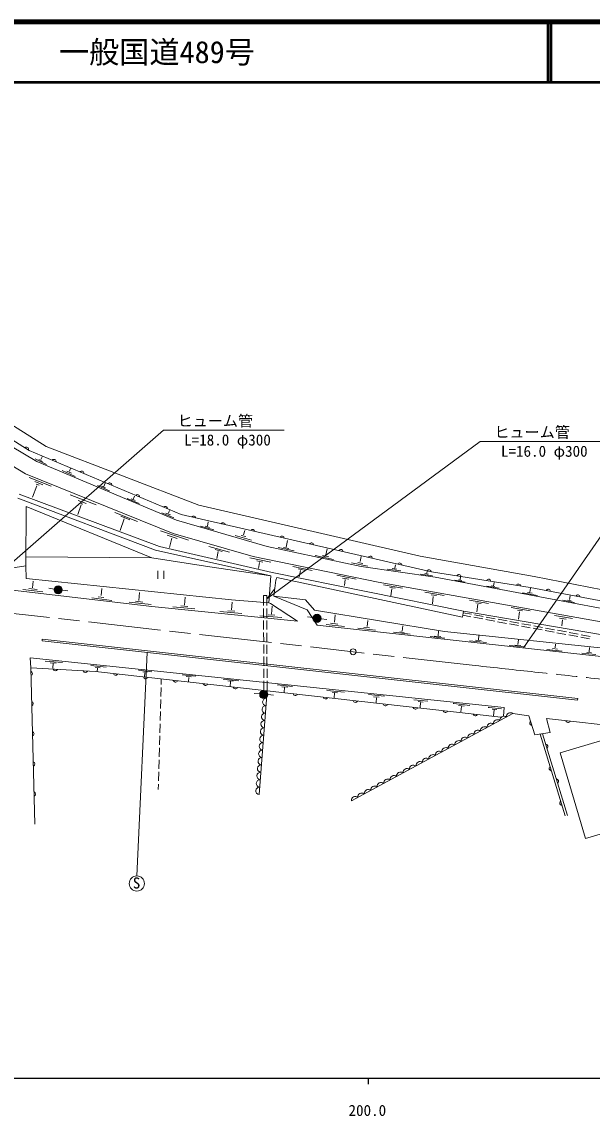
# Model space of a CAD drawing. Units: millimetres, scale not verified. Extents: x 40000 to 680000, y 20000 to 380000.
# Drawn here: x 210605 to 305090, y 198715 to 380000 of the extents above; entities that cross this region are included whole.
import ezdxf
from ezdxf.enums import TextEntityAlignment as Align

# ---------------------------------------------------------------- set-up
doc = ezdxf.new("R2010")
doc.units = ezdxf.units.MM
doc.header["$LTSCALE"] = 1000
doc.linetypes.add('CHAIN', pattern=[18.5, 12, -1.5, 3.5, -1.5])
for name, color, linetype, lineweight in [('M-BGD', 7, 'Continuous', 13), ('M-BMK', 2, 'CHAIN', 13), ('M-BMK-SRVR', 3, 'Continuous', 13), ('M-STR-HTXT', 7, 'Continuous', 13), ('M-STR-STRC', 7, 'Continuous', 13), ('M-TTL', 2, 'Continuous', 140), ('M-TTL-BAND', 7, 'Continuous', 25), ('M-TTL-LINE', 7, 'Continuous', 50)]:
    doc.layers.add(name, color=color, linetype=linetype, lineweight=lineweight)
doc.layers.add('M-TTL-TXT', color=7, linetype='Continuous')
doc.styles.add('ＭＳ ゴシック', font='')
doc.styles.get('ＭＳ ゴシック').set_extended_font_data('MS Gothic')

msp = doc.modelspace()

# ---------------------------------------------------------------- hatches: boundary and pattern name
at = {"layer": 'M-BGD'}
for points in [[(217300, 285811, 0.97359), (215953, 286038, 0.01338), (215947, 286002, 0.41421), (216528, 285230, 0.41421)], [(260188, 281078, 0.97359), (258842, 281305, 0.01338), (258836, 281269, 0.41421), (259417, 280498, 0.41421)], [(251370, 268518, 0.97359), (250012, 268661, 0.01338), (250009, 268625, 1)]]:
    msp.add_hatch(color=256, dxfattribs=at).paths.add_polyline_path(points)

# ---------------------------------------------------------------- linework, layer by layer
for p, q in [((184660, 328497), (214612, 309638)), ((213094, 307178), (198628, 315668)), ((199260, 312313), (211211, 305125)), ((214612, 309638), (239925, 299935)), ((212792, 307600), (214677, 306686)), ((236198, 297475), (213094, 307178)), ((213403, 307499), (214048, 307190)), ((213769, 307474), (213982, 307917)), ((211211, 305125), (235686, 295254)), ((217254, 305651), (219457, 304704)), ((218048, 305581), (218837, 305242)), ((218487, 305546), (218674, 305996)), ((211838, 304494), (215467, 303091)), ((213083, 303144), (212390, 301250)), ((212758, 303827), (214056, 303275)), ((212995, 303415), (213442, 303240)), ((223131, 303169), (223236, 303128)), ((223236, 303128), (225112, 302328)), ((223803, 303070), (224469, 302783)), ((224183, 303029), (224399, 303572)), ((232738, 292491), (209959, 301100)), ((210137, 301751), (233428, 293068)), ((218590, 301636), (222917, 300006)), ((228063, 301060), (230032, 300224)), ((228729, 301001), (229401, 300709)), ((229060, 300942), (229271, 301421)), ((211291, 299710), (211244, 289862)), ((232156, 291180), (211291, 299710)), ((220402, 299962), (219849, 298402)), ((219955, 300689), (221252, 300190)), ((220253, 300260), (220717, 300102)), ((239925, 299935), (276617, 291479)), ((226012, 298741), (229772, 297234)), ((227572, 297663), (226888, 295761)), ((227002, 298137), (228492, 297523)), ((233821, 298662), (235758, 297856)), ((234435, 298627), (235215, 298321)), ((234899, 298627), (235084, 299031)), ((251226, 293096), (236198, 297475)), ((233589, 295676), (238191, 294151)), ((240201, 296472), (242393, 295867)), ((240947, 296432), (241695, 296233)), ((241349, 296474), (241485, 297176)), ((247338, 295004), (247548, 295731)), ((234658, 294948), (236315, 294414)), ((235474, 294492), (235079, 292941)), ((235686, 295254), (248926, 291413)), ((245918, 294925), (248670, 294154)), ((246935, 294907), (247706, 294732)), ((254391, 292991), (254613, 294089)), ((251864, 288241), (232738, 292491)), ((233428, 293068), (252065, 288795)), ((241609, 293108), (245010, 292161)), ((242617, 292573), (243783, 292257)), ((243134, 292275), (242906, 291100)), ((266816, 289783), (251226, 293096)), ((253065, 292932), (255694, 292360)), ((253929, 292938), (254858, 292751)), ((260946, 291710), (261174, 292700)), ((211251, 291397), (232156, 291180)), ((241721, 289701), (232156, 291180)), ((248402, 291206), (251829, 290501)), ((248926, 291413), (269652, 287179)), ((249515, 290683), (250503, 290466)), ((249959, 290460), (249813, 289444)), ((259228, 291596), (262252, 290956)), ((260411, 291596), (261454, 291394)), ((265197, 290360), (267932, 289851)), ((266258, 290421), (267090, 290272)), ((266652, 290588), (266819, 291438)), ((272389, 289484), (272486, 290071)), ((276617, 291479), (295491, 288097)), ((195746, 287544), (211244, 289862)), ((211244, 289862), (211296, 287771)), ((233148, 289036), (233148, 287736)), ((234123, 287736), (234123, 289036)), ((251864, 288241), (241721, 289701)), ((252065, 288795), (283763, 282369)), ((255487, 289777), (258730, 289128)), ((256373, 289365), (257372, 289163)), ((256776, 289119), (256539, 288068)), ((262804, 288317), (265968, 287678)), ((279063, 287979), (266816, 289783)), ((271118, 289352), (273397, 289028)), ((271951, 289440), (272740, 289326)), ((276661, 288485), (278636, 288204)), ((277350, 288590), (277970, 288491)), ((277707, 288654), (277771, 289005)), ((211296, 287771), (245321, 284261)), ((212354, 286261), (212486, 287366)), ((251518, 283735), (251864, 288241)), ((252658, 287514), (252378, 284860)), ((252857, 287970), (252658, 287514)), ((283588, 281399), (252857, 287970)), ((263742, 287862), (264776, 287669)), ((264189, 287642), (264049, 286608)), ((269652, 287179), (313332, 279399)), ((270512, 286740), (273691, 286196)), ((311702, 281894), (279063, 287979)), ((282317, 287511), (284043, 287184)), ((282929, 287546), (283529, 287425)), ((283233, 287581), (283299, 288044)), ((287618, 286520), (289686, 286169)), ((288360, 286543), (288997, 286456)), ((288751, 286572), (288833, 287128)), ((295491, 288097), (309947, 285296)), ((232139, 283170), (208138, 285941)), ((210768, 285946), (214081, 285595)), ((211750, 286130), (213134, 285972)), ((215048, 286165), (215953, 286038)), ((217319, 285844), (218224, 285717)), ((223229, 284752), (224202, 284634)), ((223742, 284962), (223873, 286119)), ((229960, 284160), (230118, 285488)), ((237547, 283371), (237652, 284673)), ((250634, 284951), (251168, 284954)), ((250641, 283336), (250634, 284951)), ((251175, 283307), (251168, 284954)), ((252378, 284860), (257602, 284229)), ((257891, 282583), (252378, 284860)), ((271576, 286284), (272435, 286179)), ((271889, 286050), (271761, 284932)), ((277381, 285516), (280560, 284973)), ((278445, 285060), (279304, 284955)), ((278757, 284827), (278617, 283600)), ((293582, 285397), (296030, 284976)), ((294382, 285461), (295136, 285356)), ((294750, 285526), (294879, 286157)), ((301351, 284291), (301468, 284934)), ((222203, 284607), (225530, 284160)), ((228356, 283884), (232051, 283463)), ((229408, 284055), (230670, 283884)), ((256274, 280710), (232139, 283170)), ((235601, 283082), (239256, 282780)), ((236955, 283240), (238099, 283161)), ((245321, 284261), (251518, 283735)), ((245328, 282578), (245434, 283880)), ((250650, 281336), (250644, 282836)), ((251184, 281307), (251177, 282807)), ((251518, 283735), (251817, 283668)), ((251817, 283668), (256274, 280710)), ((251992, 281899), (252097, 283200)), ((257602, 284229), (259074, 282546)), ((284756, 284203), (287935, 283659)), ((285820, 283747), (286679, 283642)), ((286132, 283513), (285992, 282286)), ((291656, 282974), (294835, 282430)), ((300229, 284221), (302175, 283829)), ((301047, 284215), (301643, 284098)), ((243382, 282289), (247038, 281986)), ((244737, 282447), (245881, 282368)), ((250046, 281610), (253701, 281307)), ((251401, 281767), (252544, 281688)), ((259508, 280079), (257891, 282583)), ((257937, 281432), (258842, 281305)), ((259074, 282546), (280656, 279005)), ((260208, 281112), (261113, 280985)), ((262400, 280547), (262531, 281743)), ((283763, 282369), (283588, 281399)), ((285016, 281452), (283644, 281708)), ((285089, 281855), (283716, 282110)), ((283763, 282369), (313117, 277387)), ((286982, 281086), (285508, 281361)), ((287055, 281489), (285580, 281763)), ((288949, 280721), (287474, 280995)), ((289021, 281123), (287547, 281398)), ((290988, 280757), (289513, 281032)), ((292720, 282518), (293579, 282413)), ((293032, 282284), (292892, 281057)), ((298844, 281663), (301828, 281164)), ((299711, 281229), (300763, 281059)), ((250659, 279336), (250652, 280836)), ((251192, 279307), (251186, 280807)), ((313087, 274157), (259508, 280079)), ((261019, 280179), (264056, 279837)), ((261742, 280389), (262965, 280244)), ((266246, 279549), (269217, 279234)), ((267272, 279681), (268218, 279584)), ((267797, 279812), (267903, 280829)), ((273635, 279050), (273714, 279944)), ((290915, 280355), (289440, 280629)), ((292881, 279989), (291406, 280263)), ((292954, 280392), (291479, 280666)), ((294847, 279623), (293373, 279897)), ((294920, 280026), (293445, 280300)), ((296814, 279257), (295339, 279532)), ((296886, 279660), (295412, 279934)), ((298853, 279294), (297378, 279568)), ((300819, 278928), (299344, 279203)), ((300198, 280953), (300066, 279954)), ((213973, 277706), (213945, 277457)), ((213945, 277457), (302670, 267646)), ((213973, 277706), (302698, 267894)), ((250668, 277336), (250661, 278836)), ((251201, 277307), (251195, 278807)), ((272206, 278883), (274924, 278559)), ((273206, 278962), (273959, 278857)), ((278256, 278148), (280710, 277885)), ((278939, 278248), (279997, 278148)), ((279559, 278294), (279629, 279077)), ((280656, 279005), (312195, 275675)), ((284771, 277464), (287582, 277193)), ((285785, 277578), (286697, 277517)), ((286267, 277649), (286337, 278315)), ((292774, 276860), (292879, 277608)), ((298780, 278891), (297305, 279166)), ((300746, 278526), (299271, 278800)), ((302712, 278160), (301238, 278434)), ((302785, 278562), (301310, 278837)), ((304679, 277794), (303204, 278068)), ((304751, 278197), (303277, 278471)), ((250676, 275336), (250670, 276836)), ((251210, 275307), (251203, 276807)), ((291342, 276702), (293972, 276456)), ((292289, 276766), (293253, 276673)), ((297599, 276015), (300112, 275762)), ((298534, 276175), (299349, 276101)), ((298975, 276292), (299041, 276907)), ((304590, 275655), (304637, 276344)), ((290509, 266428), (211980, 274635)), ((211980, 274635), (212072, 272981)), ((214461, 274091), (217362, 273855)), ((215294, 273785), (216293, 273741)), ((215771, 273764), (215749, 272917)), ((229633, 238497), (231356, 275532)), ((250685, 273336), (250678, 274836)), ((251218, 273307), (251212, 274807)), ((303363, 275386), (305718, 275170)), ((304234, 275497), (305011, 275445)), ((222047, 273351), (224563, 273114)), ((222766, 273070), (223590, 272991)), ((223143, 272921), (223091, 272330)), ((229917, 272585), (232126, 272340)), ((230636, 272316), (231354, 272252)), ((230992, 272170), (230934, 271522)), ((250694, 271336), (250687, 272836)), ((251227, 271307), (251221, 272807)), ((233707, 271134), (233682, 270228)), ((237138, 271831), (239417, 271595)), ((237839, 271560), (238716, 271472)), ((238286, 271402), (238225, 270736)), ((243957, 271104), (246552, 270841)), ((244755, 270823), (245587, 270753)), ((245167, 270701), (245098, 269851)), ((250703, 269220), (250696, 270836)), ((251236, 269160), (251229, 270807)), ((252930, 270154), (255437, 269903)), ((233669, 269729), (233627, 268229)), ((249101, 268732), (250012, 268661)), ((251236, 269160), (249908, 251997)), ((251388, 268552), (252299, 268482)), ((253654, 269862), (254671, 269780)), ((254128, 269728), (254069, 268927)), ((261115, 269230), (264060, 268940)), ((261991, 268932), (262912, 268862)), ((262429, 268805), (262368, 268003)), ((268043, 268548), (270672, 268285)), ((233614, 267729), (233572, 266230)), ((268884, 268206), (269831, 268114)), ((269371, 268009), (269305, 267260)), ((275565, 267686), (277844, 267458)), ((276248, 267382), (277090, 267312)), ((276663, 267248), (276605, 266430)), ((282042, 267081), (282188, 267070)), ((282188, 267070), (284829, 266748)), ((282942, 266725), (283871, 266632)), ((283450, 266567), (283363, 265708)), ((302698, 267894), (302670, 267646)), ((233559, 265730), (233517, 264231)), ((291952, 265408), (265196, 250950)), ((287868, 266405), (288016, 266389)), ((288016, 266389), (290077, 266210)), ((288538, 266144), (289286, 266101)), ((288858, 266023), (288776, 265006)), ((290411, 264989), (290509, 266428)), ((233504, 263731), (233462, 262231)), ((233449, 261732), (233408, 260232)), ((295621, 261878), (298165, 262253)), ((296481, 262005), (300600, 248467)), ((301014, 248497), (296886, 262064)), ((299778, 258885), (311515, 262370)), ((233394, 259732), (233353, 258233)), ((233339, 257733), (233298, 256234)), ((303986, 244712), (299778, 258885)), ((233284, 255734), (233243, 254235)), ((233229, 253735), (233204, 252829)), ((315723, 248197), (303986, 244712))]:
    msp.add_line(p, q, dxfattribs=at)
for points in [[(456478, 289320), (422703, 281458), (391619, 279794), (344694, 279794), (311214, 283189), (294840, 286317), (278466, 288913), (236999, 298364), (211839, 309014), (182220, 327718), (169174, 339166)], [(212767, 247067), (212072, 272981), (222825, 272359), (289947, 264801)], [(291952, 265408), (294595, 265053), (295621, 261878)], [(298165, 262253), (297534, 264580), (311398, 263051)]]:
    msp.add_lwpolyline(points, dxfattribs=at)
for centre, radius in [((216623, 285906), 683), ((259512, 281174), 683), ((250689, 268571), 683), ((229654, 237247), 1250)]:
    msp.add_circle(centre, radius, dxfattribs=at)
for centre, radius, start, end in [((211338, 309189), 370, 346.65384, 128.80456), ((215921, 307156), 370, 355.98266, 138.13337), ((220526, 305207), 370, 355.98266, 138.13337), ((225130, 303258), 370, 355.98266, 138.13337), ((229735, 301309), 370, 355.98266, 138.13337), ((234339, 299360), 370, 355.98266, 138.13337), ((239081, 297767), 370, 6.08461, 148.23532), ((243956, 296656), 370, 6.08461, 148.23532), ((248831, 295545), 370, 6.08461, 148.23532), ((253706, 294433), 370, 6.08461, 148.23532), ((258581, 293322), 370, 6.08461, 148.23532), ((263456, 292211), 370, 6.08461, 148.23532), ((268331, 291100), 370, 6.08461, 148.23532), ((273206, 289989), 370, 6.08461, 148.23532), ((278080, 288878), 370, 6.08461, 148.23532), ((283022, 288069), 370, 9.91614, 152.06685), ((287960, 287286), 370, 9.91614, 152.06685), ((292899, 286503), 370, 9.91614, 152.06685), ((297817, 285626), 370, 8.10824, 150.25895), ((302728, 284688), 370, 8.10824, 150.25895), ((211976, 272054), 370, 290.46132, 72.61203), ((216148, 272865), 370, 195.61825, 337.76896), ((221140, 272577), 370, 195.61825, 337.76896), ((226123, 272109), 370, 192.49994, 334.65065), ((231091, 271549), 370, 192.49994, 334.65065), ((236060, 270990), 370, 192.49994, 334.65065), ((241029, 270430), 370, 192.49994, 334.65065), ((245997, 269871), 370, 192.49994, 334.65065), ((251204, 268546), 615, 86.9704, 264.17623), ((250966, 269311), 370, 192.49994, 334.65065), ((255934, 268752), 370, 192.49994, 334.65065), ((212111, 267056), 370, 290.46132, 72.61203), ((251014, 266094), 615, 86.9704, 264.17623), ((251109, 267320), 615, 86.9704, 264.17623), ((260903, 268192), 370, 192.49994, 334.65065), ((265872, 267633), 370, 192.49994, 334.65065), ((270840, 267073), 370, 192.49994, 334.65065), ((250919, 264868), 615, 86.9704, 264.17623), ((275809, 266514), 370, 192.49994, 334.65065), ((280777, 265955), 370, 192.49994, 334.65065), ((285746, 265395), 370, 192.49994, 334.65065), ((290472, 264310), 662, 51.72576, 185.04448), ((291542, 264888), 662, 51.72576, 185.04448), ((250729, 262416), 615, 86.9704, 264.17623), ((250824, 263642), 615, 86.9704, 264.17623), ((287261, 262575), 662, 51.72576, 185.04448), ((288331, 263153), 662, 51.72576, 185.04448), ((289402, 263731), 662, 51.72576, 185.04448), ((295119, 263821), 370, 126.82413, 268.97485), ((301114, 264306), 370, 192.63366, 334.78437), ((212245, 262058), 370, 290.46132, 72.61203), ((250635, 261190), 615, 86.9704, 264.17623), ((284050, 260840), 662, 51.72576, 185.04448), ((285121, 261418), 662, 51.72576, 185.04448), ((286191, 261997), 662, 51.72576, 185.04448), ((250445, 258738), 615, 86.9704, 264.17623), ((250540, 259964), 615, 86.9704, 264.17623), ((280840, 259105), 662, 51.72576, 185.04448), ((281910, 259683), 662, 51.72576, 185.04448), ((282980, 260262), 662, 51.72576, 185.04448), ((297406, 259942), 370, 305.85103, 88.00174), ((250350, 257512), 615, 86.9704, 264.17623), ((276559, 256792), 662, 51.72576, 185.04448), ((277629, 257370), 662, 51.72576, 185.04448), ((278699, 257948), 662, 51.72576, 185.04448), ((279769, 258527), 662, 51.72576, 185.04448), ((212379, 257060), 370, 290.46132, 72.61203), ((250160, 255061), 615, 86.9704, 264.17623), ((250255, 256287), 615, 86.9704, 264.17623), ((273348, 255057), 662, 51.72576, 185.04448), ((274418, 255635), 662, 51.72576, 185.04448), ((275488, 256213), 662, 51.72576, 185.04448), ((298343, 256300), 370, 125.84794, 267.99865), ((250065, 253835), 615, 86.9704, 264.17623), ((270137, 253322), 662, 51.72576, 185.04448), ((271207, 253900), 662, 51.72576, 185.04448), ((272278, 254478), 662, 51.72576, 185.04448), ((299153, 254202), 370, 305.85103, 88.00174), ((212513, 252062), 370, 290.46132, 72.61203), ((249970, 252609), 615, 86.9704, 264.17623), ((266926, 251587), 662, 51.72576, 185.04448), ((267997, 252165), 662, 51.72576, 185.04448), ((269067, 252743), 662, 51.72576, 185.04448), ((265856, 251008), 662, 51.72576, 185.04448), ((300089, 250559), 370, 125.84794, 267.99865)]:
    msp.add_arc(centre, radius, start, end, dxfattribs=at)
at = {"layer": 'M-BMK'}
for p in [(166494, 286800), (285721, 273362)]:
    msp.add_line(p, (265493, 275642), dxfattribs=at)
msp.add_arc((880678, 5711074), 5470164, 263.75593, 264.59004, dxfattribs=at)
at = {"layer": 'M-BMK-SRVR'}
msp.add_circle((265493, 275642), 500, dxfattribs=at)
at = {"layer": 'M-STR-HTXT'}
for p, q in [((208949, 290404), (234050, 312358)), ((234050, 312358), (254050, 312358)), ((251170, 284406), (286544, 310494)), ((286544, 310494), (306544, 310494)), ((251170, 284406), (252483, 285996))]:
    msp.add_line(p, q, dxfattribs=at)
at = {"layer": 'M-STR-STRC'}
msp.add_line((293720, 276298), (315875, 308292), dxfattribs=at)
at = {"layer": 'M-TTL'}
msp.add_line((680000, 380000), (40000, 380000), dxfattribs=at)
at = {"layer": 'M-TTL-BAND'}
for p, q in [((40000, 205000), (579000, 205000)), ((268000, 205000), (268000, 204000))]:
    msp.add_line(p, q, dxfattribs=at)
at = {"layer": 'M-TTL-LINE'}
for p, q in [((297750, 380000), (297750, 370000)), ((298250, 380000), (298250, 370000)), ((40000, 370000), (680000, 370000))]:
    msp.add_line(p, q, dxfattribs=at)

# ---------------------------------------------------------------- texts
at = {"layer": 'M-BGD', "style": 'ＭＳ ゴシック'}
msp.add_text('S', height=1833, dxfattribs=at).set_placement((228975, 235874), align=Align.BOTTOM_LEFT)
at = {"layer": 'M-STR-HTXT', "style": 'ＭＳ ゴシック'}
for s, p in [('ヒューム管', (236409, 312434)), ('ヒューム管', (288903, 310570)), ('L=18.0 φ300', (237490, 309267)), ('L=16.0 φ300', (289984, 307404))]:
    msp.add_text(s, height=1833, dxfattribs=at).set_placement(p, align=Align.BOTTOM_LEFT)
at = {"layer": 'M-TTL-BAND', "style": 'ＭＳ ゴシック'}
msp.add_text('200.0', height=1833, dxfattribs=at).set_placement((267844, 198195), align=Align.BOTTOM_CENTER)
at = {"layer": 'M-TTL-TXT', "style": 'ＭＳ ゴシック'}
msp.add_text('一般国道489号', height=3666, dxfattribs=at).set_placement((216734, 375000), align=Align.MIDDLE_LEFT)

doc.saveas('drawing.dxf')
